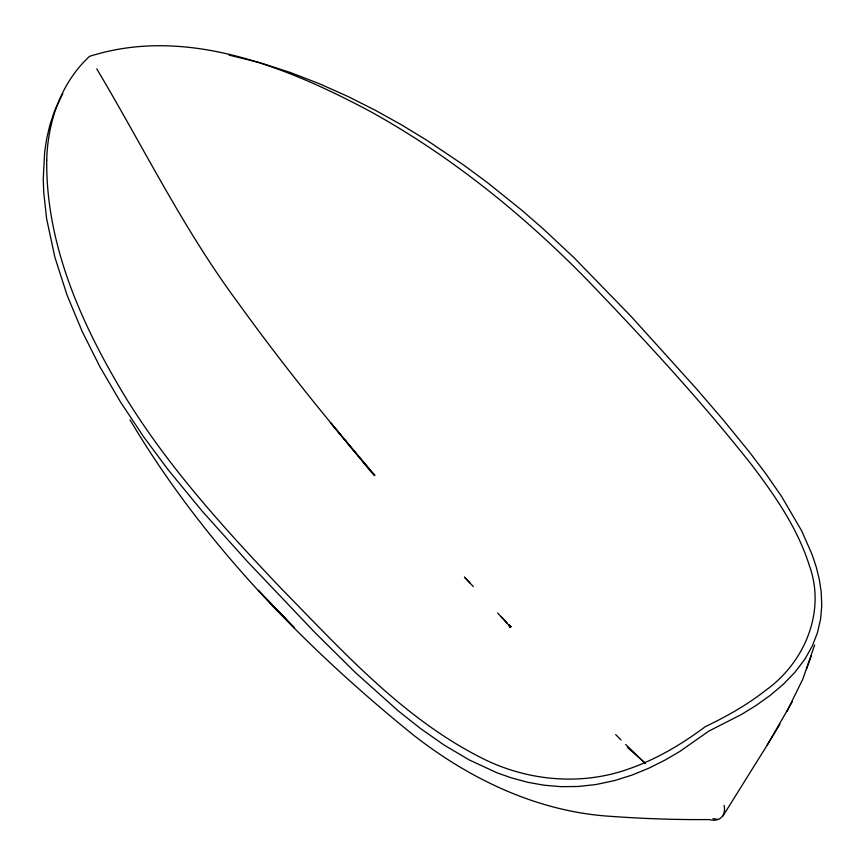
<?xml version="1.0" encoding="UTF-8"?>
<svg xmlns="http://www.w3.org/2000/svg" width="865" height="865" viewBox="0 0 865 865"><rect width="100%" height="100%" fill="white"/><g stroke="black" fill="none" stroke-linecap="round" stroke-linejoin="round"><path stroke-width="1.3" d="M786.847 711.592L802.839 679.079L814.646 645.03M130.074 419.947C202.561 542.041 303.031 645.614 412.854 734.601C469.89 779.376 538.322 812.062 611.555 816.398C644.003 818.712 676.549 819.869 709.084 819.555C719.669 822.442 726.286 815.641 724.124 805.391M806.623 668.742L811.446 655.681M722.837 816.182L767.309 744.938L792.254 701.753M62.756 93.593L54.571 110.807L50.04 124.452L46.797 138.13L44.677 151.797L43.25 178.882L43.726 192.279L46.613 218.715L54.928 257.456L67.059 295.116L82.294 331.717L100.189 367.311L120.808 402.506L143.785 436.998L168.08 469.684L202.107 511.064L247.563 561.709L314.903 632.531L355.331 672.483L398.084 710.76L420.617 728.59L444.037 745.003L469.165 759.903L496.986 772.78L511.28 777.83L527.715 782.274L544.031 785.204L560.834 786.663L578.155 786.49L596.017 784.523L614.464 780.608L631.904 775.127L648.772 768.228L665.142 760.032L679.782 751.48L708.889 731.076L741.489 714.458L755.859 705.613L770.293 695.319L783.344 684.28L794.849 672.375L804.807 659.271L812.267 646.036L817.447 632.704L820.55 619.318L821.75 605.878L821.199 591.898L819.296 579.409L816.149 566.683L811.986 554.238L801.498 530.548L781.571 496.456L766.098 474.096L749.447 452.081L723.14 419.795L695.665 387.888L630.931 316.222L573.679 257.338L543.274 228.955L521.779 210.227L487.406 182.58L463.467 164.912L426.942 140.335L401.544 124.874L375.237 110.223L347.989 96.512L319.715 83.862L290.337 72.498L259.76 62.669L229.095 55.09M767.309 744.938L779.927 724.146M717.658 819.339L712.868 818.69M645.452 763.438L627.374 747.36M645.398 763.471L625.633 744.441M615.675 734.612L621.07 739.943M267.372 599.769L285.385 618.605M258.451 590.287L276.465 609.338M469.89 582.902L464.44 577.074L473.339 586.643M501.192 616.821L507.485 623.579L497.645 612.982M374.934 475.274C326.656 419.276 280.346 361.548 237.151 301.517C183.121 228.511 143.136 146.65 96.761 68.843M369.063 468.981L330.927 423.169L374.286 475.664M46.732 160.144C45.759 245.984 82.737 327.067 126.571 398.981C169.756 468.614 225.138 529.488 281.374 588.676C343.556 652.005 404.788 720.513 485.784 760.032C530.256 781.344 582.826 785.593 629.45 768.682C656.859 759.016 682.085 744.073 705.256 726.676C726.492 716.555 747.111 704.921 765.655 690.357C804.331 662.86 826.118 611.858 809.445 565.861C797.779 528.526 775.191 495.926 751.804 465.035C700.758 400.354 644.674 339.772 587.649 280.357C523.325 214.65 451.054 156.122 370.436 111.542C286.023 66.508 185.51 25.777 89.528 56.355C60.928 82.791 47.672 121.9 46.732 160.144M510.501 626.282L508.274 624.476L510.253 627.417L508.274 624.476L511.183 626.844L510.501 626.282M285.623 618.713L276.432 609.241L294.446 627.871L285.623 618.713"/></g></svg>
